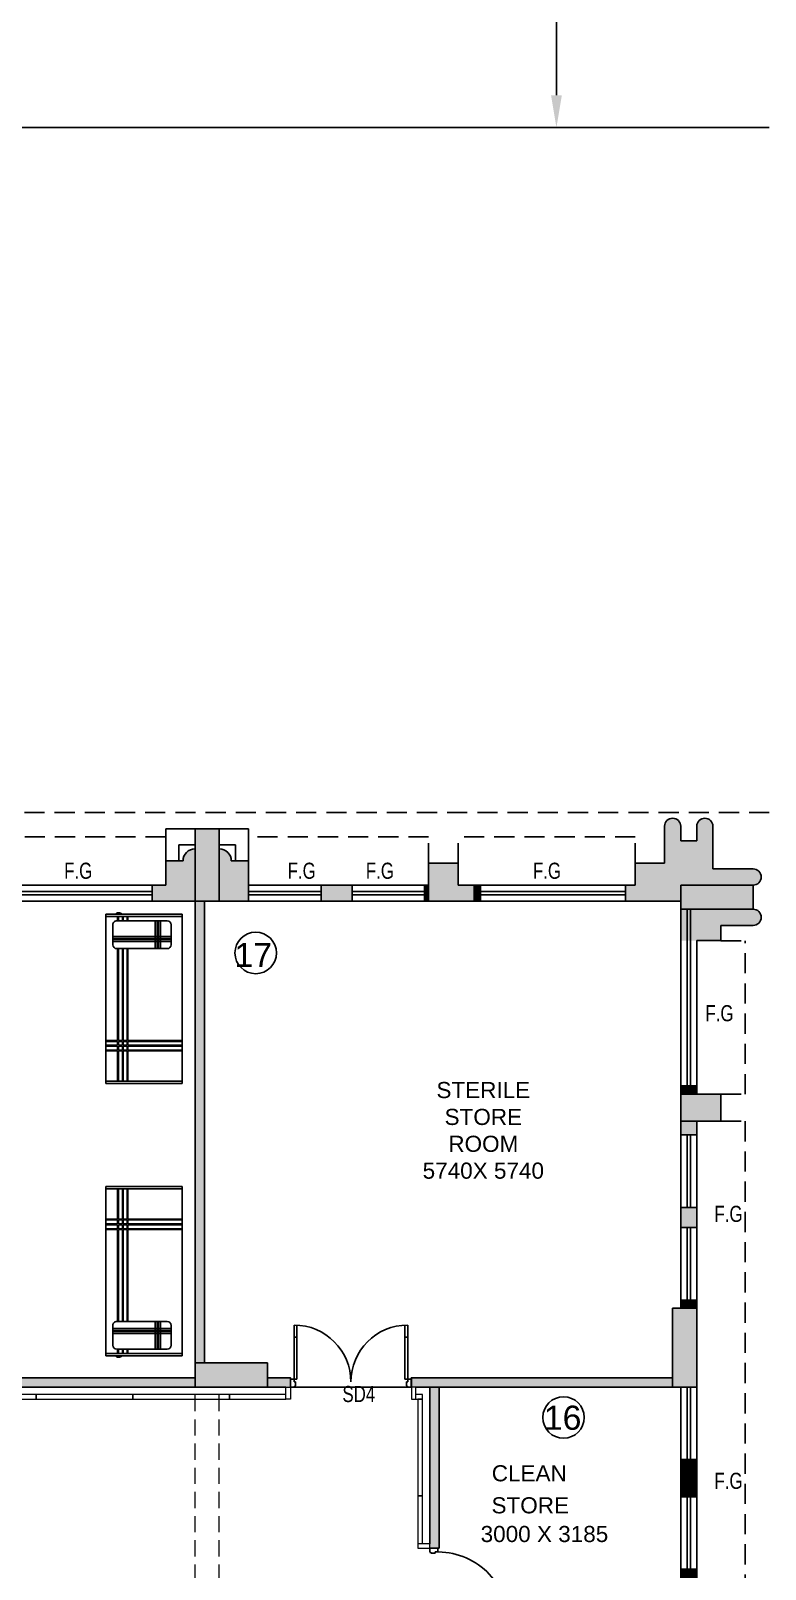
# Model space of a CAD drawing. Extents: x 11034434 to 11724204, y -4674497 to -3911811.
# Drawn here: x 11668703 to 11677824, y -4535792 to -4516702 of the extents above; entities that cross this region are included whole.
import ezdxf

# ---------------------------------------------------------------- set-up
doc = ezdxf.new("R2010")
doc.units = 0
doc.header["$MEASUREMENT"] = 0
doc.header["$PDMODE"] = 35
for name, pattern in [('CENTER', [0]), ('DASHED', [0.75, 0.5, -0.25]), ('HIDDEN', [0.375, 0.25, -0.125])]:
    doc.linetypes.add(name, pattern=pattern)
doc.layers.get('0').update_dxf_attribs({"color": 251, "linetype": 'CONTINUOUS'})
doc.layers.get('Defpoints').update_dxf_attribs({"color": 251, "linetype": 'CONTINUOUS'})
for name, color, linetype in [('BEAM', 251, 'CONTINUOUS'), ('HATCH', 251, 'CONTINUOUS'), ('HS', 251, 'CONTINUOUS')]:
    doc.layers.add(name, color=color, linetype=linetype)
doc.layers.add('WALL PANEL', color=7, linetype='CONTINUOUS', lineweight=15)
doc.styles.add('ARIAL', font='arial.ttf', dxfattribs={"width": 0.75})
doc.styles.add('ROMANS', font='arial.ttf')
doc.styles.get("Standard").update_dxf_attribs({"font": 'arial.ttf'})
doc.dimstyles.new('AC DIM', dxfattribs={"dimtxt": 400, "dimasz": 400, "dimexe": 50, "dimexo": 200, "dimgap": 50, "dimtad": 1, "dimtih": 1, "dimtoh": 1, "dimdec": 0, "dimzin": 12, "dimdsep": 46, "dimtxsty": 'ROMANS', "dimcen": 0, "dimclrd": 6, "dimclrt": 7, "dimadec": 0, "dimazin": 0, "dimtfac": 1, "dimtdec": 0, "dimtix": 1, "dimtofl": 0, "dimtmove": 0, "dimatfit": 3, "dimfxl": 1, "dimtolj": 1, "dimtzin": 12, "dimarcsym": 0})

# ---------------------------------------------------------------- blocks, each defined once
blk = doc.blocks.new('*D398')
at = {"color": 0, "linetype": 'CENTER', "lineweight": -2, "ltscale": 500, "transparency": 16777216}
for p, q in [((11674838, -4511903), (11675281, -4511903)), ((11674838, -4517903), (11675281, -4517903))]:
    blk.add_line(p, q, dxfattribs=at)
at = {"color": 6, "linetype": 'CENTER', "lineweight": -2, "ltscale": 500, "transparency": 16777216}
for p, q in [((11675231, -4512303), (11675231, -4514649)), ((11675231, -4517503), (11675231, -4515157))]:
    blk.add_line(p, q, dxfattribs=at)
at = {"color": 6, "linetype": 'CENTER', "ltscale": 500, "transparency": 16777216}
for points in [[(11675164, -4512303), (11675298, -4512303), (11675231, -4511903)], [(11675164, -4517503), (11675298, -4517503), (11675231, -4517903)]]:
    blk.add_solid(points, dxfattribs=at)
at = {"layer": 'Defpoints', "color": 0, "linetype": 'CENTER', "ltscale": 500, "transparency": 16777216}
for p in [(11674638, -4511903), (11674638, -4517903), (11675231, -4517903)]:
    blk.add_point(p, dxfattribs=at)
at = {"color": 7, "linetype": 'CENTER', "ltscale": 500, "transparency": 16777216, "insert": (11675231, -4514903), "char_height": 400, "attachment_point": 5, "style": 'ROMANS'}
blk.add_mtext('\\A1;6000', dxfattribs=at)

msp = doc.modelspace()

# ---------------------------------------------------------------- hatches: boundary and pattern name
at = {"ltscale": 500}
h = msp.add_hatch(color=256, dxfattribs=at)
edge = h.paths.add_edge_path()
edge.add_line((11677674, -4527603), (11676774, -4527603))
edge.add_line((11676774, -4527603), (11676774, -4527993))
edge.add_line((11676774, -4527993), (11677274, -4527993))
edge.add_line((11677274, -4527993), (11677274, -4527803))
edge.add_line((11677274, -4527803), (11677674, -4527803))
edge.add_arc((11677674, -4527703), 100, 269.99988, 450.00012)
edge = h.paths.add_edge_path()
edge.add_line((11676974, -4526753), (11676774, -4526753))
edge.add_line((11676774, -4526753), (11676774, -4526573))
edge.add_arc((11676674, -4526573), 100, 0, 180)
edge.add_line((11676574, -4526573), (11676574, -4527033))
edge.add_line((11676574, -4527033), (11676209, -4527033))
edge.add_line((11676209, -4527033), (11676209, -4527303))
edge.add_line((11676209, -4527303), (11676088, -4527303))
edge.add_line((11676088, -4527303), (11676088, -4527503))
edge.add_line((11676088, -4527503), (11676774, -4527503))
edge.add_line((11676774, -4527503), (11676774, -4527303))
edge.add_line((11676774, -4527303), (11677674, -4527303))
edge.add_arc((11677674, -4527203), 100, 270, 450)
edge.add_line((11677674, -4527103), (11677174, -4527103))
edge.add_line((11677174, -4527103), (11677174, -4526573))
edge.add_arc((11677074, -4526573), 100, 0.00003, 180.00441)
edge.add_line((11676974, -4526573), (11676974, -4526753))
for points in [[(11670744, -4526853, 0.4142136), (11670594, -4527003), (11670379, -4527003), (11670379, -4527303), (11670211.1, -4527303), (11670211.1, -4527503), (11670744, -4527503)], [(11671409, -4527303), (11671409, -4527003), (11671194, -4527003, 0.4142136), (11671044, -4526853), (11671044, -4527503), (11671409, -4527503)], [(11674209, -4527303), (11674009, -4527303), (11674009, -4527033), (11673644, -4527033), (11673644, -4527303), (11673644, -4527503), (11674209, -4527503)], [(11672309, -4527383), (11672309, -4527303), (11672692.5, -4527303), (11672692.5, -4527383), (11672692.5, -4527423), (11672692.5, -4527503), (11672309, -4527503), (11672309, -4527423)], [(11673644, -4527503), (11673644, -4527303), (11673592.5, -4527303), (11673592.5, -4527383), (11673592.5, -4527423), (11673592.5, -4527503)], [(11676974, -4529898), (11676974, -4529793), (11676894, -4529793), (11676854, -4529793), (11676774, -4529793), (11676774, -4529898)], [(11677274, -4529898), (11676974, -4529898), (11676774, -4529898), (11676774, -4530233), (11676974, -4530233), (11677274, -4530233)], [(11676974, -4532554.7), (11676974, -4532453.3), (11676894, -4532453.3), (11676854, -4532453.3), (11676774, -4532453.3), (11676774, -4532554.7)]]:
    msp.add_hatch(color=256, dxfattribs=at).paths.add_polyline_path(points)
h = msp.add_hatch(color=256, dxfattribs=at)
h.paths.add_polyline_path([(11676854, -4531553.3), (11676894, -4531553.3), (11676974, -4531553.3), (11676974, -4531303.3), (11676894, -4531303.3), (11676854, -4531303.3), (11676774, -4531303.3), (11676774, -4531553.3)])
h.paths.add_polyline_path([(11676854, -4530403.3), (11676894, -4530403.3), (11676974, -4530403.3), (11676974, -4530233), (11676774, -4530233), (11676774, -4530403.3)])
at = {"layer": 'HATCH', "ltscale": 500}
h = msp.add_hatch(color=251, dxfattribs=at)
h.dxf.hatch_style = 1
h.paths.add_polyline_path([(11633364, -4566323), (11633664, -4566323), (11633664, -4567223), (11633364, -4567223)])
h.paths.add_polyline_path([(11676774, -4570188), (11677674, -4570188), (11677674, -4570488), (11676774, -4570488)])
h.paths.add_polyline_path([(11651189, -4576253), (11651489, -4576253), (11651489, -4577153), (11651189, -4577153)])
h.paths.add_polyline_path([(11673574, -4576253), (11674174, -4576253), (11674174, -4576553), (11673574, -4576553)])
h.paths.add_polyline_path([(11629934, -4558133), (11630684, -4558133), (11630684, -4558433), (11629934, -4558433)])
h.paths.add_polyline_path([(11629934, -4561663), (11630834, -4561663), (11630834, -4561963), (11629934, -4561963)])
h.paths.add_polyline_path([(11666915.7, -4576153), (11667744, -4576153), (11667744, -4576453), (11666915.7, -4576453)])
h.paths.add_polyline_path([(11643159, -4575553), (11643459, -4575553), (11643459, -4576453), (11643159, -4576453)])
h.paths.add_polyline_path([(11636989, -4575703), (11637289, -4575703), (11637289, -4576453), (11636989, -4576453)])
h.paths.add_polyline_path([(11636664, -4576478), (11636964, -4576478), (11636964, -4577228), (11636664, -4577228)])
h.paths.add_polyline_path([(11629934, -4547263), (11630684, -4547263), (11630684, -4547563), (11629934, -4547563)])
h.paths.add_polyline_path([(11676774, -4547263), (11677674, -4547263), (11677674, -4547563), (11676774, -4547563)])
h.paths.add_polyline_path([(11629834, -4566323), (11630134, -4566323), (11630134, -4567223), (11629834, -4567223)])
h.paths.add_polyline_path([(11636664, -4575703), (11636964, -4575703), (11636964, -4576453), (11636664, -4576453)])
h.paths.add_polyline_path([(11676674, -4533533), (11676974, -4533533), (11676974, -4532554.7), (11676674, -4532554.7)])
h.paths.add_polyline_path([(11629934, -4554533), (11630684, -4554533), (11630684, -4554833), (11629934, -4554833)])
h.paths.add_polyline_path([(11658389, -4576253), (11658689, -4576253), (11658689, -4577153), (11658389, -4577153)])
h.paths.add_polyline_path([(11676774, -4527303), (11677674, -4527303), (11677674, -4527603), (11676774, -4527603)])
h.paths.add_polyline_path([(11676774, -4543663), (11677674, -4543663), (11677674, -4543963), (11676774, -4543963)])
h.paths.add_polyline_path([(11629934, -4550933), (11630684, -4550933), (11630684, -4551233), (11629934, -4551233)])
h.paths.add_polyline_path([(11661989, -4570223), (11662289, -4570223), (11662289, -4571123), (11661989, -4571123)])
h.paths.add_polyline_path([(11676774, -4550933), (11677674, -4550933), (11677674, -4551233), (11676774, -4551233)])
h.paths.add_polyline_path([(11634979, -4536533), (11635279, -4536533), (11635279, -4537133), (11634979, -4537133)])
h.paths.add_polyline_path([(11629934, -4536533), (11630834, -4536533), (11630834, -4536833), (11629934, -4536833)])
h.paths.add_polyline_path([(11676774, -4536533), (11677574, -4536533), (11677574, -4536833), (11676774, -4536833)])
h.paths.add_polyline_path([(11673574, -4565263), (11674272.9, -4565263), (11674272.9, -4565563), (11673574, -4565563)])
h.paths.add_polyline_path([(11670744, -4576153), (11671572.3, -4576153), (11671572.3, -4576453), (11670744, -4576453)])
h.paths.add_polyline_path([(11676774, -4558133), (11677674, -4558133), (11677674, -4558433), (11676774, -4558433)])
h.paths.add_polyline_path([(11634979, -4532933), (11635279, -4532933), (11635279, -4533533), (11634979, -4533533)])
h.paths.add_polyline_path([(11635304, -4532933), (11635604, -4532933), (11635604, -4533533), (11635304, -4533533)])
h.paths.add_polyline_path([(11631314, -4532633), (11631614, -4532633), (11631614, -4533533), (11631314, -4533533)])
h.paths.add_polyline_path([(11676774, -4576153), (11677674, -4576153), (11677674, -4576453), (11676774, -4576453)])
h.paths.add_polyline_path([(11649424, -4525003), (11649724, -4525003), (11649724, -4525903), (11649424, -4525903)])
h.paths.add_polyline_path([(11655454, -4525003), (11655754, -4525003), (11655754, -4525903), (11655454, -4525903)])
h.paths.add_polyline_path([(11633364, -4575703), (11633664, -4575703), (11633664, -4576453), (11633364, -4576453)])
h.paths.add_polyline_path([(11635304, -4536533), (11635604, -4536533), (11635604, -4537133), (11635304, -4537133)])
h.paths.add_polyline_path([(11646124, -4525003), (11646424, -4525003), (11646424, -4525903), (11646124, -4525903)])
h.paths.add_polyline_path([(11631314, -4526753), (11631614, -4526753), (11631614, -4527503), (11631314, -4527503)])
h.paths.add_polyline_path([(11634979, -4540133), (11635279, -4540133), (11635279, -4540733), (11634979, -4540733)])
h.paths.add_polyline_path([(11635304, -4540733), (11635604, -4540733), (11635604, -4540133), (11635304, -4540133)])
h.paths.add_polyline_path([(11633364, -4561213), (11633664, -4561213), (11633664, -4561963), (11633364, -4561963)])
h.paths.add_polyline_path([(11634979, -4526753), (11635279, -4526753), (11635279, -4527503), (11634979, -4527503)])
h.paths.add_polyline_path([(11632914, -4576478), (11633664, -4576478), (11633664, -4576778), (11632914, -4576778)])
h.paths.add_polyline_path([(11661989, -4576253), (11662289, -4576253), (11662289, -4577153), (11661989, -4577153)])
h.paths.add_polyline_path([(11633364, -4570223), (11633664, -4570223), (11633664, -4570973), (11633364, -4570973)])
h.paths.add_polyline_path([(11654789, -4576253), (11655089, -4576253), (11655089, -4577153), (11654789, -4577153)])
h.paths.add_polyline_path([(11676774, -4540133), (11677674, -4540133), (11677674, -4540433), (11676774, -4540433)])
h.paths.add_polyline_path([(11629934, -4543663), (11630684, -4543663), (11630684, -4543963), (11629934, -4543963)])
h.paths.add_polyline_path([(11670744, -4576478), (11671344, -4576478), (11671344, -4576778), (11670744, -4576778)])
h.paths.add_polyline_path([(11629659, -4576478), (11630409, -4576478), (11630409, -4576778), (11629659, -4576778)])
h.paths.add_polyline_path([(11667144, -4576478), (11667744, -4576478), (11667744, -4576778), (11667144, -4576778)])
h.paths.add_polyline_path([(11630834, -4540133), (11629934, -4540133), (11629934, -4540433), (11630834, -4540433)])
h.paths.add_polyline_path([(11643159, -4570223), (11643459, -4570223), (11643459, -4571123), (11643159, -4571123)])
h.paths.add_polyline_path([(11647589, -4576253), (11647889, -4576253), (11647889, -4577153), (11647589, -4577153)])
h.paths.add_polyline_path([(11667444, -4570223), (11667744, -4570223), (11667744, -4571123), (11667444, -4571123)])
h.paths.add_polyline_path([(11676774, -4561663), (11677674, -4561663), (11677674, -4561963), (11676774, -4561963)])
h.paths.add_polyline_path([(11676774, -4566923), (11677752.3, -4566923), (11677752.3, -4567223), (11676774, -4567223)])
h.paths.add_polyline_path([(11637734, -4526603), (11638034, -4526603), (11638034, -4527503), (11637734, -4527503)])
edge = h.paths.add_edge_path()
edge.add_line((11658239, -4526603), (11658239, -4527503))
edge.add_line((11670744, -4567223), (11671722.3, -4567223))
edge.add_line((11636664, -4561213), (11636664, -4561963))
edge.add_line((11658539, -4533533), (11658539, -4532633))
edge.add_line((11636964, -4570973), (11636964, -4570223))
edge.add_line((11636989, -4570223), (11636989, -4570973))
h.paths.add_polyline_path([(11655454, -4566923), (11656354, -4566923), (11656354, -4567223), (11655454, -4567223)], flags=17)
h.paths.add_polyline_path([(11640094, -4566323), (11640394, -4566323), (11640394, -4567223), (11640094, -4567223)], flags=17)
h.paths.add_polyline_path([(11636989, -4566473), (11637289, -4566473), (11637289, -4567223), (11636989, -4567223)], flags=17)
h.paths.add_polyline_path([(11636989, -4570223), (11637289, -4570223), (11637289, -4570973), (11636989, -4570973)], flags=17)
h.paths.add_polyline_path([(11645445.7, -4566923), (11646424, -4566923), (11646424, -4567223), (11645445.7, -4567223)], flags=17)
h.paths.add_polyline_path([(11647249.9, -4570223), (11648228.1, -4570223), (11648228.1, -4570523), (11647249.9, -4570523)], flags=17)
h.paths.add_polyline_path([(11660814, -4566923), (11661714, -4566923), (11661714, -4567223), (11660814, -4567223)], flags=17)
h.paths.add_polyline_path([(11649424, -4566923), (11650402.3, -4566923), (11650402.3, -4567223), (11649424, -4567223)], flags=17)
h.paths.add_polyline_path([(11666844, -4566923), (11667744, -4566923), (11667744, -4567223), (11666844, -4567223)], flags=17)
h.paths.add_polyline_path([(11636664, -4566473), (11636964, -4566473), (11636964, -4567223), (11636664, -4567223)], flags=17)
h.paths.add_polyline_path([(11636664, -4570223), (11636964, -4570223), (11636964, -4570973), (11636664, -4570973)], flags=17)
h.paths.add_polyline_path([(11660814, -4540133), (11661714, -4540133), (11661714, -4540433), (11660814, -4540433)], flags=17)
h.paths.add_polyline_path([(11655454, -4532933), (11655754, -4532933), (11655754, -4533533), (11655454, -4533533)], flags=16)
h.paths.add_polyline_path([(11655454, -4547263), (11656354, -4547263), (11656354, -4547563), (11655454, -4547563)], flags=17)
h.paths.add_polyline_path([(11652224, -4531073), (11652824, -4531073), (11652824, -4531373), (11652224, -4531373)], flags=17)
h.paths.add_polyline_path([(11652224, -4533233), (11652824, -4533233), (11652824, -4533533), (11652224, -4533533)], flags=16)
h.paths.add_polyline_path([(11660814, -4561663), (11661714, -4561663), (11661714, -4561963), (11660814, -4561963)], flags=17)
h.paths.add_polyline_path([(11636664, -4561213), (11636964, -4561213), (11636964, -4561963), (11636664, -4561963)], flags=17)
h.paths.add_polyline_path([(11646424, -4551233), (11645524, -4551233), (11645524, -4550933), (11646424, -4550933)], flags=17)
h.paths.add_polyline_path([(11639494, -4558133), (11640394, -4558133), (11640394, -4558433), (11639494, -4558433)], flags=17)
h.paths.add_polyline_path([(11646124, -4561363), (11646424, -4561363), (11646424, -4562263), (11646124, -4562263)], flags=17)
h.paths.add_polyline_path([(11639494, -4561663), (11640394, -4561663), (11640394, -4561963), (11639494, -4561963)], flags=17)
h.paths.add_polyline_path([(11655454, -4558133), (11656354, -4558133), (11656354, -4558433), (11655454, -4558433)], flags=17)
h.paths.add_polyline_path([(11636989, -4561213), (11637289, -4561213), (11637289, -4561963), (11636989, -4561963)], flags=17)
h.paths.add_polyline_path([(11639494, -4554533), (11640394, -4554533), (11640394, -4554833), (11639494, -4554833)], flags=17)
h.paths.add_polyline_path([(11660814, -4543663), (11661714, -4543663), (11661714, -4543963), (11660814, -4543963)], flags=17)
h.paths.add_polyline_path([(11660814, -4554533), (11661714, -4554533), (11661714, -4554833), (11660814, -4554833)], flags=17)
h.paths.add_polyline_path([(11660814, -4550933), (11661714, -4550933), (11661714, -4551233), (11660814, -4551233)], flags=17)
h.paths.add_polyline_path([(11664314, -4565263), (11664914, -4565263), (11664914, -4565563), (11664314, -4565563)], flags=17)
h.paths.add_polyline_path([(11670744, -4547263), (11671644, -4547263), (11671644, -4547563), (11670744, -4547563)], flags=17)
h.paths.add_polyline_path([(11666844, -4547263), (11667744, -4547263), (11667744, -4547563), (11666844, -4547563)], flags=17)
h.paths.add_polyline_path([(11649424, -4554233), (11649724, -4554233), (11649724, -4555133), (11649424, -4555133)], flags=17)
h.paths.add_polyline_path([(11655454, -4554533), (11656354, -4554533), (11656354, -4554833), (11655454, -4554833)], flags=17)
h.paths.add_polyline_path([(11670744, -4566923), (11671722.3, -4566923), (11671722.3, -4567223), (11670744, -4567223)], flags=17)
h.paths.add_polyline_path([(11646124, -4554233), (11646424, -4554233), (11646424, -4555133), (11646124, -4555133)], flags=17)
h.paths.add_polyline_path([(11667444, -4554233), (11667744, -4554233), (11667744, -4555133), (11667444, -4555133)], flags=17)
h.paths.add_polyline_path([(11649424, -4547263), (11650324, -4547263), (11650324, -4547563), (11649424, -4547563)], flags=17)
h.paths.add_polyline_path([(11662541.5, -4533233), (11663441.5, -4533233), (11663441.5, -4533533), (11662541.5, -4533533)], flags=17)
h.paths.add_polyline_path([(11666844, -4533233), (11667744, -4533233), (11667744, -4533533), (11666844, -4533533)], flags=17)
h.paths.add_polyline_path([(11670744, -4533233), (11671644, -4533233), (11671644, -4533533), (11670744, -4533533)], flags=17)
h.paths.add_polyline_path([(11655454, -4550933), (11656354, -4550933), (11656354, -4551233), (11655454, -4551233)], flags=17)
h.paths.add_polyline_path([(11649424, -4550933), (11650324, -4550933), (11650324, -4551233), (11649424, -4551233)], flags=17)
h.paths.add_polyline_path([(11642994, -4565263), (11643594, -4565263), (11643594, -4565563), (11642994, -4565563)], flags=17)
h.paths.add_polyline_path([(11655454, -4540133), (11656354, -4540133), (11656354, -4540433), (11655454, -4540433)], flags=17)
h.paths.add_polyline_path([(11639494, -4550933), (11640394, -4550933), (11640394, -4551233), (11639494, -4551233)], flags=17)
h.paths.add_polyline_path([(11670744, -4550933), (11671644, -4550933), (11671644, -4551233), (11670744, -4551233)], flags=17)
h.paths.add_polyline_path([(11666844, -4550933), (11667744, -4550933), (11667744, -4551233), (11666844, -4551233)], flags=17)
h.paths.add_polyline_path([(11670744, -4554233), (11671044, -4554233), (11671044, -4555133), (11670744, -4555133)], flags=17)
h.paths.add_polyline_path([(11649424, -4557833), (11649724, -4557833), (11649724, -4558733), (11649424, -4558733)], flags=17)
h.paths.add_polyline_path([(11670744, -4561363), (11671044, -4561363), (11671044, -4562263), (11670744, -4562263)], flags=17)
h.paths.add_polyline_path([(11655454, -4543663), (11656354, -4543663), (11656354, -4543963), (11655454, -4543963)], flags=17)
h.paths.add_polyline_path([(11667444, -4543363), (11667744, -4543363), (11667744, -4544263), (11667444, -4544263)], flags=17)
h.paths.add_polyline_path([(11670744, -4543363), (11671044, -4543363), (11671044, -4544263), (11670744, -4544263)], flags=17)
h.paths.add_polyline_path([(11645524, -4547263), (11646424, -4547263), (11646424, -4547563), (11645524, -4547563)], flags=17)
h.paths.add_polyline_path([(11660618.7, -4547262.8), (11661714, -4547263), (11661714, -4547563), (11660618.7, -4547562.8)], flags=17)
h.paths.add_polyline_path([(11639494, -4547263), (11640394, -4547263), (11640394, -4547563), (11639494, -4547563)], flags=17)
h.paths.add_polyline_path([(11654449.9, -4570223), (11655428.1, -4570223), (11655428.1, -4570523), (11654449.9, -4570523)], flags=17)
h.paths.add_polyline_path([(11646124, -4557833), (11646424, -4557833), (11646424, -4558733), (11646124, -4558733)], flags=17)
h.paths.add_polyline_path([(11641979, -4527503), (11642279, -4527503), (11642279, -4526703), (11641979, -4526703)], flags=17)
h.paths.add_polyline_path([(11670744, -4539833), (11671044, -4539833), (11671044, -4540733), (11670744, -4540733)], flags=17)
h.paths.add_polyline_path([(11646124, -4530473), (11646424, -4530473), (11646424, -4531373), (11646124, -4531373)], flags=17)
h.paths.add_polyline_path([(11660814, -4536533), (11661714, -4536533), (11661714, -4536833), (11660814, -4536833)], flags=17)
h.paths.add_polyline_path([(11655454, -4530473), (11655754, -4530473), (11655754, -4531373), (11655454, -4531373)], flags=17)
h.paths.add_polyline_path([(11641979, -4532633), (11642279, -4532633), (11642279, -4533533), (11641979, -4533533)], flags=17)
h.paths.add_polyline_path([(11658239, -4532633), (11658539, -4532633), (11658539, -4533533), (11658239, -4533533)], flags=16)
h.paths.add_polyline_path([(11639494, -4536533), (11640394, -4536533), (11640394, -4536833), (11639494, -4536833)], flags=17)
h.paths.add_polyline_path([(11649424, -4536533), (11650069, -4536533), (11650069, -4536833), (11649424, -4536833)], flags=17)
h.paths.add_polyline_path([(11637734, -4532633), (11638034, -4532633), (11638034, -4533533), (11637734, -4533533)], flags=17)
h.paths.add_polyline_path([(11667444, -4526603), (11667744, -4526603), (11667744, -4527503), (11667444, -4527503)], flags=17)
h.paths.add_polyline_path([(11646124, -4532633), (11646424, -4532633), (11646424, -4533533), (11646124, -4533533)], flags=17)
h.paths.add_polyline_path([(11662841.5, -4526603), (11663141.5, -4526603), (11663141.5, -4527503), (11662841.5, -4527503)], flags=17)
h.paths.add_polyline_path([(11670744, -4536533), (11671644, -4536533), (11671644, -4536833), (11670744, -4536833)], flags=17)
h.paths.add_polyline_path([(11646124, -4543363), (11646424, -4543363), (11646424, -4544263), (11646124, -4544263)], flags=17)
h.paths.add_polyline_path([(11639494, -4540133), (11640394, -4540133), (11640394, -4540433), (11639494, -4540433)], flags=17)
h.paths.add_polyline_path([(11658239, -4526603), (11658539, -4526603), (11658539, -4527503), (11658239, -4527503)], flags=17)
h.paths.add_polyline_path([(11666844, -4536533), (11667744, -4536533), (11667744, -4536833), (11666844, -4536833)], flags=17)
h.paths.add_polyline_path([(11670744, -4526603), (11671044, -4526603), (11671044, -4527503), (11670744, -4527503)], flags=17)
h.paths.add_polyline_path([(11658049.9, -4570223), (11659028.1, -4570223), (11659028.1, -4570523), (11658049.9, -4570523)], flags=17)
h.paths.add_polyline_path([(11655454, -4536533), (11656354, -4536533), (11656354, -4536833), (11655454, -4536833)], flags=17)
h.paths.add_polyline_path([(11655454, -4561663), (11656354, -4561663), (11656354, -4561963), (11655454, -4561963)], flags=17)
h.paths.add_polyline_path([(11649424, -4539833), (11649724, -4539833), (11649724, -4540733), (11649424, -4540733)], flags=17)
h.paths.add_polyline_path([(11660814, -4558133), (11661714, -4558133), (11661714, -4558433), (11660814, -4558433)], flags=17)
h.paths.add_polyline_path([(11646124, -4540733), (11646424, -4540733), (11646424, -4539835.4), (11646124, -4539835.4)], flags=17)
h.paths.add_polyline_path([(11667444, -4557833), (11667744, -4557833), (11667744, -4558733), (11667444, -4558733)], flags=17)
h.paths.add_polyline_path([(11649424, -4561363), (11649724, -4561363), (11649724, -4562263), (11649424, -4562263)], flags=17)
h.paths.add_polyline_path([(11670744, -4557833), (11671044, -4557833), (11671044, -4558733), (11670744, -4558733)], flags=17)
h.paths.add_polyline_path([(11645445.7, -4536533), (11646424, -4536533), (11646424, -4536833), (11645445.7, -4536833)], flags=17)
h.paths.add_polyline_path([(11667444, -4561363), (11667744, -4561363), (11667744, -4562263), (11667444, -4562263)], flags=17)
h.paths.add_polyline_path([(11649424, -4543363), (11649724, -4543363), (11649724, -4544263), (11649424, -4544263)], flags=17)
h.paths.add_polyline_path([(11639494, -4543663), (11640394, -4543663), (11640394, -4543963), (11639494, -4543963)], flags=17)
h.paths.add_polyline_path([(11667444, -4539833), (11667744, -4539833), (11667744, -4540733), (11667444, -4540733)], flags=17)
h.paths.add_polyline_path([(11671044, -4570280.2), (11670744, -4570280.2), (11670744, -4571201.3), (11671044, -4571201.3)])
h = msp.add_hatch(color=256, dxfattribs=at)
h.dxf.hatch_style = 1
h.paths.add_polyline_path([(11667744, -4533418), (11670744, -4533418), (11670744, -4533533), (11667744, -4533533)])
h.paths.add_polyline_path([(11673658.7, -4535533), (11673773.7, -4535533), (11673774, -4533533), (11673659, -4533533)])
h.paths.add_polyline_path([(11673659, -4536718), (11673774, -4536718), (11673774, -4536533), (11673659, -4536533)])
h.paths.add_polyline_path([(11673429.3, -4533418), (11673429.3, -4533533), (11676674, -4533533), (11676674, -4533418)])
h.paths.add_polyline_path([(11671644, -4533418), (11671644, -4533533), (11671929.3, -4533533), (11671929.3, -4533418)])
h.paths.add_polyline_path([(11665171.5, -4533418), (11665171.5, -4533533), (11666844, -4533533), (11666844, -4533418)])
h.paths.add_polyline_path([(11663441.5, -4533418), (11663441.5, -4533533), (11663671.5, -4533533), (11663671.5, -4533418)])
h.paths.add_polyline_path([(11658539, -4533418), (11658539, -4533533), (11661369.3, -4533533), (11661369.3, -4533533), (11661426.5, -4533533), (11661426.5, -4533418)])
at = {"layer": 'HS', "lineweight": -3, "ltscale": 500}
h = msp.add_hatch(dxfattribs=at)
h.set_pattern_fill('ANSI31', color=256)
h.set_pattern_definition([(45, (784378.75209, -965280.0364), (-0.0883883476483, 0.0883883476483), [])])
h.paths.add_polyline_path([(11674288, -4527503), (11674288, -4527303), (11674209, -4527303), (11674209, -4527503)])
h = msp.add_hatch(dxfattribs=at)
h.set_pattern_fill('ANSI31', color=256)
h.set_pattern_definition([(45, (598930.0432, -652742.62672), (-0.0883883476483, 0.0883883476483), [])])
h.paths.add_polyline_path([(11658469, -4529301.6), (11663141.5, -4529301.6), (11663141.5, -4529353), (11658469, -4529353)])
h.paths.add_polyline_path([(11663026.5, -4527503), (11663140.8, -4527503), (11663140.8, -4528503), (11663026.5, -4528503)])
h.paths.add_polyline_path([(11663026.5, -4529353), (11663141.5, -4529353), (11663141.5, -4533233), (11663026.5, -4533233)])
h.paths.add_polyline_path([(11670744, -4527503), (11670859, -4527503), (11670859, -4533233), (11670744, -4533233)])
h = msp.add_hatch(dxfattribs=at)
h.set_pattern_fill('ANSI31', color=256)
h.set_pattern_definition([(45, (42190.75209, -771824.14111), (-0.0883883476483, 0.0883883476483), [])])
h.paths.add_polyline_path([(11676854, -4534892.5), (11676894, -4534892.5), (11676974, -4534892.5), (11676974, -4534432.9), (11676774, -4534432.9), (11676774, -4534892.5)])
h = msp.add_hatch(dxfattribs=at)
h.set_pattern_fill('ANSI31', color=256)
h.set_pattern_definition([(45, (784378.75209, -965857.0364), (-0.0883883476483, 0.0883883476483), [])])
h.paths.add_polyline_path([(11676774, -4535998), (11676974, -4535998), (11676974, -4535792.5), (11676774, -4535792.5)])

# ---------------------------------------------------------------- linework, layer by layer
at = {"color": 240, "linetype": 'CENTER', "ltscale": 500, "true_color": 0xed1f24}
msp.add_line((11677874, -4517903), (11597874, -4517903), dxfattribs=at)
at = {"linetype": 'DASHED', "lineweight": 25, "ltscale": 500}
for p, q in [((11677874, -4526403), (11655654, -4526403)), ((11670379, -4526703), (11668109, -4526703)), ((11670379, -4527003), (11670379, -4526703)), ((11673644, -4526703), (11671409, -4526703)), ((11671409, -4527003), (11671409, -4526703)), ((11673644, -4527033), (11673644, -4526703)), ((11674009, -4527033), (11674009, -4526703)), ((11676209, -4526703), (11674009, -4526703)), ((11676209, -4527033), (11676209, -4526703)), ((11677274, -4527993), (11677574, -4527993)), ((11677574, -4529898), (11677574, -4527993)), ((11677274, -4529898), (11677574, -4529898)), ((11677274, -4530233), (11677574, -4530233)), ((11677574, -4530233), (11677574, -4535998))]:
    msp.add_line(p, q, dxfattribs=at)
at = {"lineweight": 25}
for p, q in [((11670379, -4526603), (11670379, -4527303)), ((11670379, -4526603), (11670744, -4526603)), ((11671409, -4526603), (11671044, -4526603)), ((11671409, -4526603), (11671409, -4527503)), ((11676574, -4527033), (11676574, -4526573)), ((11676774, -4526573), (11676774, -4526753)), ((11676974, -4526753), (11676974, -4526573)), ((11677174, -4526573), (11677174, -4527103)), ((11670544, -4527003), (11670544, -4526803)), ((11670544, -4526803), (11670744, -4526803)), ((11671244, -4526803), (11671044, -4526803)), ((11671244, -4527003), (11671244, -4526803)), ((11676774, -4526753), (11676974, -4526753)), ((11670379, -4527003), (11670594, -4527003)), ((11671409, -4527003), (11671194, -4527003)), ((11673644, -4527033), (11674009, -4527033)), ((11673644, -4527033), (11673644, -4527503)), ((11674009, -4527033), (11674009, -4527303)), ((11676209, -4527303), (11676209, -4527033)), ((11676209, -4527033), (11676574, -4527033)), ((11677174, -4527103), (11677674, -4527103)), ((11668109, -4527303), (11670211.1, -4527303)), ((11670379, -4527303), (11670211.1, -4527303)), ((11670211.1, -4527503), (11670211.1, -4527303)), ((11671409, -4527303), (11673644, -4527303)), ((11676209, -4527303), (11674009, -4527303)), ((11674209, -4527303), (11674209, -4527503)), ((11676088, -4527303), (11676088, -4527503)), ((11668411.1, -4527383), (11670211.1, -4527383)), ((11668411.1, -4527423), (11670211.1, -4527423)), ((11671409, -4527383), (11672309, -4527383)), ((11671409, -4527423), (11672309, -4527423)), ((11672692.5, -4527383), (11673592.5, -4527383)), ((11672692.5, -4527423), (11673592.5, -4527423)), ((11676088, -4527383), (11674288, -4527383)), ((11676088, -4527423), (11674288, -4527423)), ((11667744, -4527503), (11670211.1, -4527503)), ((11669634.7, -4529764.9), (11669634.7, -4527664.9)), ((11669634.7, -4527664.9), (11670584.7, -4527664.9)), ((11669826.1, -4527652.7), (11669767, -4527652.7)), ((11669767, -4527652.7), (11669767, -4527664.9)), ((11669826.1, -4527652.7), (11669826.1, -4527664.9)), ((11670859, -4527503), (11670211.1, -4527503)), ((11670584.7, -4527664.9), (11670584.7, -4529764.9)), ((11670744, -4527503), (11670744, -4533233)), ((11670744, -4527503), (11670744, -4533233)), ((11670859, -4533233), (11670859, -4527503)), ((11671044, -4527503), (11671409, -4527503)), ((11671409, -4527503), (11673644, -4527503)), ((11673644, -4527503), (11676774, -4527503)), ((11676774, -4532554.7), (11676774, -4527533)), ((11676854, -4529793), (11676854, -4527603)), ((11676894, -4529793), (11676894, -4527603)), ((11669634.7, -4527694.4), (11670584.7, -4527694.4)), ((11669722.8, -4528042.6), (11669722.8, -4527795.2)), ((11669772, -4527745.9), (11670397.4, -4527745.9)), ((11670446.6, -4527795.2), (11670446.6, -4528042.6)), ((11677274, -4527993), (11677274, -4527803)), ((11677274, -4527803), (11677674, -4527803)), ((11676974, -4527990.1), (11677274, -4527990.1)), ((11676974, -4529898), (11676974, -4527990.1)), ((11669772, -4528091.8), (11670397.4, -4528091.8)), ((11670584.7, -4529735.4), (11669634.7, -4529735.4)), ((11670584.7, -4529764.9), (11669634.7, -4529764.9)), ((11677274, -4529898), (11676774, -4529898)), ((11677274, -4530233), (11677274, -4529898)), ((11677274, -4530233), (11676774, -4530233)), ((11676974, -4532554.7), (11676974, -4530233)), ((11676854, -4531303.3), (11676854, -4530403.3)), ((11676894, -4531303.3), (11676894, -4530403.3)), ((11669634.7, -4531044.1), (11669634.7, -4533144.1)), ((11670584.7, -4531044.1), (11669634.7, -4531044.1)), ((11670584.7, -4531073.6), (11669634.7, -4531073.6)), ((11670584.7, -4533144.1), (11670584.7, -4531044.1)), ((11676854, -4532453.3), (11676854, -4531553.3)), ((11676894, -4532453.3), (11676894, -4531553.3)), ((11676974, -4532554.7), (11676774, -4532554.7)), ((11669722.8, -4532766.4), (11669722.8, -4533013.9)), ((11669772, -4532717.2), (11670397.4, -4532717.2)), ((11670446.6, -4533013.9), (11670446.6, -4532766.4)), ((11671974.3, -4533468), (11671974.3, -4532763)), ((11672009.3, -4533433), (11672009.3, -4532763)), ((11673349.3, -4533433), (11673349.3, -4532763)), ((11673384.3, -4533468), (11673384.3, -4532763)), ((11671974, -4532913), (11672009, -4532913)), ((11673384, -4532913), (11673349, -4532913)), ((11669634.7, -4533114.6), (11670584.7, -4533114.6)), ((11669634.7, -4533144.1), (11670584.7, -4533144.1)), ((11669767, -4533156.3), (11669767, -4533144.1)), ((11669826.1, -4533156.3), (11669767, -4533156.3)), ((11669772, -4533063.1), (11670397.4, -4533063.1)), ((11669826.1, -4533156.3), (11669826.1, -4533144.1)), ((11670744, -4533233), (11670859, -4533233)), ((11666486.9, -4533418), (11670744, -4533418)), ((11666486.9, -4533533), (11671871.5, -4533533)), ((11670744, -4533418), (11670744, -4533533)), ((11671644, -4533418), (11671929, -4533418)), ((11671929, -4533533), (11673429.6, -4533533)), ((11671929.3, -4533418), (11671929.3, -4533533)), ((11672009.3, -4533433), (11671929.3, -4533433)), ((11671989.3, -4533468), (11671974.3, -4533468)), ((11671974.3, -4533533), (11671974.3, -4533530.5)), ((11671989.3, -4533518), (11671986.8, -4533518)), ((11671989.3, -4533518), (11671989.3, -4533468)), ((11673429.3, -4533433), (11673349.3, -4533433)), ((11673369.3, -4533468), (11673384.3, -4533468)), ((11673369.3, -4533518), (11673369.3, -4533468)), ((11673369.3, -4533518), (11673371.8, -4533518)), ((11673384.3, -4533533), (11673384.3, -4533530.5)), ((11673429, -4533418), (11676674, -4533418)), ((11673429, -4533418), (11676674, -4533418)), ((11673429.3, -4533418), (11673429.3, -4533533)), ((11676674, -4533533), (11673486.5, -4533533)), ((11673659, -4533533), (11673659, -4535475.8)), ((11673774, -4535533), (11673774, -4533533)), ((11676674, -4533418), (11676674, -4533533)), ((11676774, -4536533), (11676774, -4533532.9)), ((11676974, -4533532.9), (11676774, -4533532.9)), ((11676854, -4533650.4), (11676854, -4533532.9)), ((11676894, -4533533), (11676894, -4533532.9)), ((11676894, -4533650.4), (11676894, -4533532.9)), ((11676974, -4535998), (11676974, -4533532.9)), ((11676854, -4534432.9), (11676854, -4533650.4)), ((11676894, -4534432.9), (11676894, -4533650.4)), ((11676854, -4535009.9), (11676854, -4534892.5)), ((11676894, -4535009.9), (11676894, -4534892.5)), ((11676854, -4535792.5), (11676854, -4535009.9)), ((11676894, -4535792.5), (11676894, -4535009.9)), ((11673774, -4535533), (11673659, -4535533)), ((11673659, -4535533), (11673774, -4535533)), ((11673659, -4535533), (11673659, -4535578)), ((11673659, -4535578), (11673661.5, -4535578)), ((11673674, -4535593), (11673674, -4535590.5)), ((11673674, -4535593), (11673724, -4535593)), ((11673724, -4535593), (11673724, -4535578)), ((11673724, -4535578), (11673759, -4535578)), ((11673759, -4535578), (11673759, -4535533))]:
    msp.add_line(p, q, dxfattribs=at)
at = {"lineweight": 25, "ltscale": 500}
for p, q in [((11670744, -4527503), (11670744, -4526603)), ((11670744, -4526603), (11671044, -4526603)), ((11671044, -4526603), (11671044, -4527503)), ((11671409, -4527303), (11671409, -4527503)), ((11673644, -4527303), (11671859, -4527303)), ((11672309, -4527303), (11672309, -4527503)), ((11672692.5, -4527303), (11672692.5, -4527503)), ((11673592.5, -4527303), (11673592.5, -4527503)), ((11674288, -4527503), (11674288, -4527303)), ((11676774, -4527603), (11676774, -4527303)), ((11676774, -4527303), (11677674, -4527303)), ((11677674, -4527303), (11677674, -4527603)), ((11670211.1, -4527503), (11668411.1, -4527503)), ((11671044, -4527503), (11670744, -4527503)), ((11676088, -4527503), (11674288, -4527503)), ((11677674, -4527603), (11676774, -4527603)), ((11676974, -4529898), (11676974, -4528698)), ((11676974, -4529793), (11676774, -4529793)), ((11676974, -4530233), (11676974, -4532003.4)), ((11676974, -4530403.3), (11676774, -4530403.3)), ((11676974, -4531303.3), (11676774, -4531303.3)), ((11676974, -4531553.3), (11676774, -4531553.3)), ((11676974, -4532453.3), (11676774, -4532453.3)), ((11676674, -4533533), (11676674, -4532554.7)), ((11676674, -4532554.7), (11676974, -4532554.7)), ((11676974, -4532554.7), (11676974, -4535342.5)), ((11670744, -4533533), (11670744, -4533233)), ((11670744, -4533233), (11671644, -4533233)), ((11671644, -4533233), (11671644, -4533533)), ((11671644, -4533533), (11670744, -4533533)), ((11671929.3, -4533418), (11671929.3, -4533533)), ((11673429.3, -4533418), (11673429.3, -4533533)), ((11673429.3, -4533533), (11673429.3, -4533418)), ((11676974, -4533533), (11676674, -4533533)), ((11676974, -4533532.9), (11676774, -4533532.9)), ((11676974, -4534432.9), (11676774, -4534432.9)), ((11676974, -4534892.5), (11676774, -4534892.5)), ((11676974, -4535792.5), (11676774, -4535792.5))]:
    msp.add_line(p, q, dxfattribs=at)
at = {"lineweight": 25, "ltscale": 0.75}
for p, q in [((11669782.3, -4527745.9), (11669782.3, -4527694.4)), ((11669792.2, -4527745.9), (11669792.2, -4527694.4)), ((11669841.4, -4527745.9), (11669841.4, -4527694.4)), ((11669851.2, -4527745.9), (11669851.2, -4527694.4)), ((11669900.4, -4527745.9), (11669900.4, -4527694.4)), ((11669910.3, -4527745.9), (11669910.3, -4527694.4)), ((11670249.8, -4527940.9), (11670249.8, -4527745.9)), ((11670254.8, -4527940.9), (11670254.8, -4527745.9)), ((11670279.4, -4527940.9), (11670279.4, -4527745.9)), ((11670284.3, -4527940.9), (11670284.3, -4527745.9)), ((11670308.9, -4527940.9), (11670308.9, -4527745.9)), ((11670313.8, -4527940.9), (11670313.8, -4527745.9)), ((11670249.8, -4527940.9), (11669722.8, -4527940.9)), ((11670249.8, -4527945.9), (11669722.8, -4527945.9)), ((11670249.8, -4527970.5), (11669722.8, -4527970.5)), ((11670249.8, -4527975.4), (11669722.8, -4527975.4)), ((11670249.8, -4528000), (11669722.8, -4528000)), ((11670249.8, -4528004.9), (11669722.8, -4528004.9)), ((11670249.8, -4527970.5), (11670249.8, -4527945.9)), ((11670249.8, -4528000), (11670249.8, -4527975.4)), ((11670249.8, -4528091.8), (11670249.8, -4528004.9)), ((11670279.4, -4527940.9), (11670254.8, -4527940.9)), ((11670254.8, -4527970.5), (11670254.8, -4527945.9)), ((11670279.4, -4527945.9), (11670254.8, -4527945.9)), ((11670279.4, -4527970.5), (11670254.8, -4527970.5)), ((11670279.4, -4527975.4), (11670254.8, -4527975.4)), ((11670254.8, -4528000), (11670254.8, -4527975.4)), ((11670279.4, -4528000), (11670254.8, -4528000)), ((11670279.4, -4528004.9), (11670254.8, -4528004.9)), ((11670254.8, -4528091.8), (11670254.8, -4528004.9)), ((11670279.4, -4527970.5), (11670279.4, -4527945.9)), ((11670279.4, -4528000), (11670279.4, -4527975.4)), ((11670279.4, -4528091.8), (11670279.4, -4528004.9)), ((11670308.9, -4527940.9), (11670284.3, -4527940.9)), ((11670284.3, -4527970.5), (11670284.3, -4527945.9)), ((11670308.9, -4527945.9), (11670284.3, -4527945.9)), ((11670308.9, -4527970.5), (11670284.3, -4527970.5)), ((11670308.9, -4527975.4), (11670284.3, -4527975.4)), ((11670284.3, -4528000), (11670284.3, -4527975.4)), ((11670308.9, -4528000), (11670284.3, -4528000)), ((11670308.9, -4528004.9), (11670284.3, -4528004.9)), ((11670284.3, -4528091.8), (11670284.3, -4528004.9)), ((11670308.9, -4527970.5), (11670308.9, -4527945.9)), ((11670308.9, -4528000), (11670308.9, -4527975.4)), ((11670308.9, -4528091.8), (11670308.9, -4528004.9)), ((11670446.6, -4527940.9), (11670313.8, -4527940.9)), ((11670313.8, -4527970.5), (11670313.8, -4527945.9)), ((11670446.6, -4527945.9), (11670313.8, -4527945.9)), ((11670446.6, -4527970.5), (11670313.8, -4527970.5)), ((11670313.8, -4528000), (11670313.8, -4527975.4)), ((11670446.6, -4527975.4), (11670313.8, -4527975.4)), ((11670446.6, -4528000), (11670313.8, -4528000)), ((11670446.6, -4528004.9), (11670313.8, -4528004.9)), ((11670313.8, -4528091.8), (11670313.8, -4528004.9)), ((11669782.3, -4529232.1), (11669782.3, -4528091.8)), ((11669792.2, -4529232.1), (11669792.2, -4528091.8)), ((11669841.4, -4529232.1), (11669841.4, -4528091.8)), ((11669851.2, -4529232.1), (11669851.2, -4528091.8)), ((11669900.4, -4529232.1), (11669900.4, -4528091.8)), ((11669910.3, -4529232.1), (11669910.3, -4528091.8)), ((11669782.3, -4529232.1), (11669634.7, -4529232.1)), ((11669782.3, -4529241.9), (11669634.7, -4529241.9)), ((11669782.3, -4529291.1), (11669634.7, -4529291.1)), ((11669782.3, -4529301), (11669634.7, -4529301)), ((11669782.3, -4529350.2), (11669634.7, -4529350.2)), ((11669782.3, -4529360), (11669634.7, -4529360)), ((11669782.3, -4529291.1), (11669782.3, -4529241.9)), ((11669782.3, -4529350.2), (11669782.3, -4529301)), ((11669782.3, -4529735.4), (11669782.3, -4529360)), ((11669841.4, -4529232.1), (11669792.2, -4529232.1)), ((11669792.2, -4529291.1), (11669792.2, -4529241.9)), ((11669841.4, -4529241.9), (11669792.2, -4529241.9)), ((11669841.4, -4529291.1), (11669792.2, -4529291.1)), ((11669792.2, -4529350.2), (11669792.2, -4529301)), ((11669841.4, -4529301), (11669792.2, -4529301)), ((11669841.4, -4529350.2), (11669792.2, -4529350.2)), ((11669792.2, -4529735.4), (11669792.2, -4529360)), ((11669841.4, -4529360), (11669792.2, -4529360)), ((11669841.4, -4529291.1), (11669841.4, -4529241.9)), ((11669841.4, -4529350.2), (11669841.4, -4529301)), ((11669841.4, -4529735.4), (11669841.4, -4529360)), ((11669900.4, -4529232.1), (11669851.2, -4529232.1)), ((11669851.2, -4529291.1), (11669851.2, -4529241.9)), ((11669900.4, -4529241.9), (11669851.2, -4529241.9)), ((11669900.4, -4529291.1), (11669851.2, -4529291.1)), ((11669851.2, -4529350.2), (11669851.2, -4529301)), ((11669900.4, -4529301), (11669851.2, -4529301)), ((11669900.4, -4529350.2), (11669851.2, -4529350.2)), ((11669851.2, -4529735.4), (11669851.2, -4529360)), ((11669900.4, -4529360), (11669851.2, -4529360)), ((11669900.4, -4529291.1), (11669900.4, -4529241.9)), ((11669900.4, -4529350.2), (11669900.4, -4529301)), ((11669900.4, -4529735.4), (11669900.4, -4529360)), ((11670584.7, -4529232.1), (11669910.3, -4529232.1)), ((11669910.3, -4529291.1), (11669910.3, -4529241.9)), ((11670584.7, -4529241.9), (11669910.3, -4529241.9)), ((11670584.7, -4529291.1), (11669910.3, -4529291.1)), ((11669910.3, -4529350.2), (11669910.3, -4529301)), ((11670584.7, -4529301), (11669910.3, -4529301)), ((11670584.7, -4529350.2), (11669910.3, -4529350.2)), ((11669910.3, -4529735.4), (11669910.3, -4529360)), ((11670584.7, -4529360), (11669910.3, -4529360)), ((11669782.3, -4531073.6), (11669782.3, -4531449)), ((11669792.2, -4531073.6), (11669792.2, -4531449)), ((11669841.4, -4531073.6), (11669841.4, -4531449)), ((11669851.2, -4531073.6), (11669851.2, -4531449)), ((11669900.4, -4531073.6), (11669900.4, -4531449)), ((11669910.3, -4531073.6), (11669910.3, -4531449)), ((11669782.3, -4531449), (11669634.7, -4531449)), ((11669782.3, -4531458.8), (11669634.7, -4531458.8)), ((11669782.3, -4531458.8), (11669782.3, -4531508)), ((11669841.4, -4531449), (11669792.2, -4531449)), ((11669792.2, -4531458.8), (11669792.2, -4531508)), ((11669841.4, -4531458.8), (11669792.2, -4531458.8)), ((11669841.4, -4531458.8), (11669841.4, -4531508)), ((11669900.4, -4531449), (11669851.2, -4531449)), ((11669851.2, -4531458.8), (11669851.2, -4531508)), ((11669900.4, -4531458.8), (11669851.2, -4531458.8)), ((11669900.4, -4531458.8), (11669900.4, -4531508)), ((11670584.7, -4531449), (11669910.3, -4531449)), ((11669910.3, -4531458.8), (11669910.3, -4531508)), ((11670584.7, -4531458.8), (11669910.3, -4531458.8)), ((11669782.3, -4531508), (11669634.7, -4531508)), ((11669782.3, -4531517.9), (11669634.7, -4531517.9)), ((11669782.3, -4531567.1), (11669634.7, -4531567.1)), ((11669782.3, -4531576.9), (11669634.7, -4531576.9)), ((11669782.3, -4531517.9), (11669782.3, -4531567.1)), ((11669782.3, -4531576.9), (11669782.3, -4532717.2)), ((11669841.4, -4531508), (11669792.2, -4531508)), ((11669792.2, -4531517.9), (11669792.2, -4531567.1)), ((11669841.4, -4531517.9), (11669792.2, -4531517.9)), ((11669841.4, -4531567.1), (11669792.2, -4531567.1)), ((11669792.2, -4531576.9), (11669792.2, -4532717.2)), ((11669841.4, -4531576.9), (11669792.2, -4531576.9)), ((11669841.4, -4531517.9), (11669841.4, -4531567.1)), ((11669841.4, -4531576.9), (11669841.4, -4532717.2)), ((11669900.4, -4531508), (11669851.2, -4531508)), ((11669851.2, -4531517.9), (11669851.2, -4531567.1)), ((11669900.4, -4531517.9), (11669851.2, -4531517.9)), ((11669900.4, -4531567.1), (11669851.2, -4531567.1)), ((11669900.4, -4531576.9), (11669851.2, -4531576.9)), ((11669851.2, -4531576.9), (11669851.2, -4532717.2)), ((11669900.4, -4531517.9), (11669900.4, -4531567.1)), ((11669900.4, -4531576.9), (11669900.4, -4532717.2)), ((11670584.7, -4531508), (11669910.3, -4531508)), ((11669910.3, -4531517.9), (11669910.3, -4531567.1)), ((11670584.7, -4531517.9), (11669910.3, -4531517.9)), ((11670584.7, -4531567.1), (11669910.3, -4531567.1)), ((11669910.3, -4531576.9), (11669910.3, -4532717.2)), ((11670584.7, -4531576.9), (11669910.3, -4531576.9)), ((11670249.8, -4532804.1), (11669722.8, -4532804.1)), ((11670249.8, -4532809), (11669722.8, -4532809)), ((11670249.8, -4532833.6), (11669722.8, -4532833.6)), ((11670249.8, -4532838.6), (11669722.8, -4532838.6)), ((11670249.8, -4532717.2), (11670249.8, -4532804.1)), ((11670249.8, -4532809), (11670249.8, -4532833.6)), ((11670249.8, -4532838.6), (11670249.8, -4532863.2)), ((11670254.8, -4532717.2), (11670254.8, -4532804.1)), ((11670279.4, -4532804.1), (11670254.8, -4532804.1)), ((11670279.4, -4532809), (11670254.8, -4532809)), ((11670254.8, -4532809), (11670254.8, -4532833.6)), ((11670279.4, -4532833.6), (11670254.8, -4532833.6)), ((11670279.4, -4532838.6), (11670254.8, -4532838.6)), ((11670254.8, -4532838.6), (11670254.8, -4532863.2)), ((11670279.4, -4532717.2), (11670279.4, -4532804.1)), ((11670279.4, -4532809), (11670279.4, -4532833.6)), ((11670279.4, -4532838.6), (11670279.4, -4532863.2)), ((11670284.3, -4532717.2), (11670284.3, -4532804.1)), ((11670308.9, -4532804.1), (11670284.3, -4532804.1)), ((11670308.9, -4532809), (11670284.3, -4532809)), ((11670284.3, -4532809), (11670284.3, -4532833.6)), ((11670308.9, -4532833.6), (11670284.3, -4532833.6)), ((11670308.9, -4532838.6), (11670284.3, -4532838.6)), ((11670284.3, -4532838.6), (11670284.3, -4532863.2)), ((11670308.9, -4532717.2), (11670308.9, -4532804.1)), ((11670308.9, -4532809), (11670308.9, -4532833.6)), ((11670308.9, -4532838.6), (11670308.9, -4532863.2)), ((11670313.8, -4532717.2), (11670313.8, -4532804.1)), ((11670446.6, -4532804.1), (11670313.8, -4532804.1)), ((11670313.8, -4532809), (11670313.8, -4532833.6)), ((11670446.6, -4532809), (11670313.8, -4532809)), ((11670446.6, -4532833.6), (11670313.8, -4532833.6)), ((11670313.8, -4532838.6), (11670313.8, -4532863.2)), ((11670446.6, -4532838.6), (11670313.8, -4532838.6)), ((11670249.8, -4532863.2), (11669722.8, -4532863.2)), ((11670249.8, -4532868.1), (11669722.8, -4532868.1)), ((11670249.8, -4532868.1), (11670249.8, -4533063.1)), ((11670279.4, -4532863.2), (11670254.8, -4532863.2)), ((11670254.8, -4532868.1), (11670254.8, -4533063.1)), ((11670279.4, -4532868.1), (11670254.8, -4532868.1)), ((11670279.4, -4532868.1), (11670279.4, -4533063.1)), ((11670308.9, -4532863.2), (11670284.3, -4532863.2)), ((11670284.3, -4532868.1), (11670284.3, -4533063.1)), ((11670308.9, -4532868.1), (11670284.3, -4532868.1)), ((11670308.9, -4532868.1), (11670308.9, -4533063.1)), ((11670446.6, -4532863.2), (11670313.8, -4532863.2)), ((11670313.8, -4532868.1), (11670313.8, -4533063.1)), ((11670446.6, -4532868.1), (11670313.8, -4532868.1)), ((11669782.3, -4533063.1), (11669782.3, -4533114.6)), ((11669792.2, -4533063.1), (11669792.2, -4533114.6)), ((11669841.4, -4533063.1), (11669841.4, -4533114.6)), ((11669851.2, -4533063.1), (11669851.2, -4533114.6)), ((11669900.4, -4533063.1), (11669900.4, -4533114.6)), ((11669910.3, -4533063.1), (11669910.3, -4533114.6))]:
    msp.add_line(p, q, dxfattribs=at)
at = {"lineweight": 25}
for points in [[(11670744, -4527503), (11670859, -4527503), (11670859, -4533233), (11670744, -4533233)], [(11667744, -4533418), (11670744, -4533418), (11670744, -4533533), (11667744, -4533533)]]:
    msp.add_lwpolyline(points, close=True, dxfattribs=at)
for points in [[(11671871.5, -4533533), (11671644, -4533533), (11671644, -4533418), (11671929, -4533418), (11671929, -4533533), (11671928.7, -4533533)], [(11673429.3, -4533533), (11673429, -4533533), (11673429, -4533418), (11676674, -4533418), (11676674, -4533533), (11673486.5, -4533533)], [(11673659, -4535475.8), (11673659, -4533533), (11673774, -4533533), (11673774, -4535533)]]:
    msp.add_lwpolyline(points, dxfattribs=at)
at = {"lineweight": -3, "ltscale": 500}
for centre in [(11671496.8, -4528145.1), (11675319.6, -4533909.5)]:
    msp.add_circle(centre, 257.3, dxfattribs=at)
at = {"lineweight": -3}
for centre, radius, start, end in [((11676674, -4526573), 100, 0, 180), ((11677074, -4526573), 100, 0, 180), ((11670744, -4527003), 150, 90, 180), ((11671044, -4527003), 150, 0, 90), ((11677674, -4527203), 100, 270, 90), ((11677674, -4527703), 100, 270, 90)]:
    msp.add_arc(centre, radius, start, end, dxfattribs=at)
for centre, radius, start, end in [((11669796.6, -4527738.9), 91.1, 71.07534, 108.92463), ((11669772, -4527795.2), 49.2, 89.99999, 179.99999), ((11670397.4, -4527795.2), 49.2, 359.99999, 89.99999), ((11669772, -4528042.6), 49.2, 179.99999, 269.99999), ((11670397.4, -4528042.6), 49.2, 269.99999, 359.99999), ((11669772, -4532766.4), 49.2, 90.00001, 180.00001), ((11670397.4, -4532766.4), 49.2, 0.00001, 90.00001), ((11671974.3, -4533468), 705, 0, 90), ((11673384.3, -4533468), 705, 90, 180), ((11669772, -4533013.9), 49.2, 180.00001, 270.00001), ((11670397.4, -4533013.9), 49.2, 270.00001, 0.00001), ((11669796.6, -4533070.1), 91.1, 251.07537, 288.92466), ((11671974.3, -4533518), 12.5, 270, 0), ((11673384.3, -4533518), 12.5, 180, 270), ((11673674, -4535578), 12.5, 180, 270), ((11673759, -4536453), 875, 0, 92.29244)]:
    msp.add_arc(centre, radius, start, end)
at = {"layer": 'BEAM', "linetype": 'HIDDEN', "lineweight": 18, "ltscale": 800}
for p, q in [((11670744, -4536533), (11670744, -4533533)), ((11671044, -4536533), (11671044, -4533533))]:
    msp.add_line(p, q, dxfattribs=at)
at = {"layer": 'WALL PANEL', "color": 150, "lineweight": 15}
for points in [[(11671871.5, -4533533), (11671928.7, -4533533), (11671928.7, -4533683), (11671871.5, -4533683)], [(11673486.5, -4533533), (11673429.3, -4533533), (11673429.3, -4533683), (11673486.5, -4533683)]]:
    msp.add_lwpolyline(points, close=True, dxfattribs=at)
for points in [[(11667572, -4533625.8), (11667572, -4533683), (11668772, -4533683), (11668772, -4533625.8), (11667572, -4533625.8)], [(11668772, -4533625.8), (11668772, -4533683), (11669972, -4533683), (11669972, -4533625.8), (11668772, -4533625.8)], [(11669972, -4533625.8), (11669972, -4533683), (11671172, -4533683), (11671172, -4533625.8), (11669972, -4533625.8)], [(11671172, -4533625.8), (11671172, -4533683), (11671871.5, -4533683), (11671871.5, -4533625.8), (11671172, -4533625.8)], [(11673429.3, -4533625.8), (11673429.3, -4533683), (11673566.2, -4533683), (11673566.2, -4533625.8), (11673486.5, -4533625.8)], [(11673509, -4534883), (11673566.2, -4534883), (11673566.2, -4533683), (11673509, -4533683), (11673509, -4534883)], [(11673566.2, -4535475.8), (11673566.2, -4534883), (11673509, -4534883), (11673509, -4535533)], [(11673509, -4535475.8), (11673509, -4535533), (11673659, -4535533), (11673659, -4535475.8), (11673509, -4535475.8)], [(11673659, -4535533), (11673716.2, -4535533)]]:
    msp.add_lwpolyline(points, dxfattribs=at)

# ---------------------------------------------------------------- texts
at = {"lineweight": 20, "style": 'ARIAL', "width": 0.75}
for s, p in [('F.G', (11669118, -4527225.1)), ('F.G', (11671893.1, -4527225.1)), ('F.G', (11672864.1, -4527225.1)), ('F.G', (11674939.1, -4527225.1)), ('F.G', (11677081.1, -4528993.1)), ('F.G', (11677193.1, -4531483)), ('SD4', (11672573.4, -4533718.4)), ('F.G', (11677193.1, -4534795.3))]:
    msp.add_text(s, height=200, dxfattribs=at).set_placement(p)
at = {"lineweight": 20}
for s, p in [('17', (11671234.3, -4528320.6)), ('16', (11675075, -4534062.5))]:
    msp.add_text(s, height=300, dxfattribs=at).set_placement(p)
at = {"lineweight": 0, "ltscale": 500}
for s, p in [('CLEAN', (11674428, -4534701.6)), ('STORE', (11674424.8, -4535099.2)), ('3000 X 3185', (11674290, -4535455.2))]:
    msp.add_text(s, height=200, dxfattribs=at).set_placement(p)
at = {"lineweight": 0, "ltscale": 500, "insert": (11674323.2, -4530347.9), "char_height": 200, "width": 1787.129, "attachment_point": 5}
msp.add_mtext('STERILE STORE ROOM\\P{\\C256;5740X 5740}', dxfattribs=at)

# ---------------------------------------------------------------- dimensions: what is measured, and where the dimension line sits
at = {"color": 7, "linetype": 'CENTER', "ltscale": 500, "true_color": 0xffffff}
dim = msp.add_linear_dim(base=(11675231, -4517903), p1=(11674638, -4511903), p2=(11674638, -4517903), angle=90, dimstyle='AC DIM', dxfattribs=at)
dim.commit()
dim.dimension.update_dxf_attribs({"geometry": '*D398', "text_midpoint": (11675231, -4514903)})

doc.saveas('drawing.dxf')
